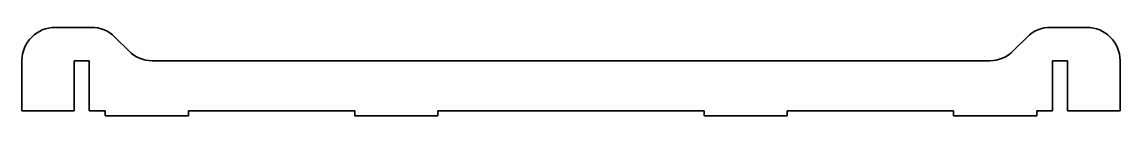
# Model space of a CAD drawing. Header units: millimetres. Extents: x 0 to 330, y 0 to 27.
import ezdxf

# ---------------------------------------------------------------- set-up
doc = ezdxf.new("R2010")
doc.units = ezdxf.units.MM
doc.layers.add('SIMUMAK Visible (ISO)', color=7, linetype='Continuous', lineweight=35)

# ---------------------------------------------------------------- blocks, each defined once
blk = doc.blocks.new('SIL-027-CRIG-01_Sheet_2_SIL-027-CRIG-01')
at = {"layer": 'SIMUMAK Visible (ISO)'}
for p, q in [((-155, 13.25), (-144.14, 13.25)), ((144.14, 13.25), (155, 13.25)), ((-132.93, 6.18), (-137.07, 10.32)), ((137.07, 10.32), (132.93, 6.18)), ((-165, -11.75), (-165, 3.25)), ((-149.27, 3.25), (-144.77, 3.25)), ((-149.27, -11.75), (-149.27, 3.25)), ((-144.77, 3.25), (-144.77, -11.75)), ((125.86, 3.25), (-125.86, 3.25)), ((144.73, 3.25), (149.23, 3.25)), ((144.73, -11.75), (144.73, 3.25)), ((149.23, 3.25), (149.23, -11.75)), ((165, 3.25), (165, -11.75)), ((-149.27, -11.75), (-165, -11.75)), ((-140, -11.75), (-144.77, -11.75)), ((-140, -13.25), (-140, -11.75)), ((-65, -11.75), (-115, -11.75)), ((-115, -11.75), (-115, -13.25)), ((-65, -13.25), (-65, -11.75)), ((40, -11.75), (-40, -11.75)), ((-40, -11.75), (-40, -13.25)), ((40, -13.25), (40, -11.75)), ((115, -11.75), (65, -11.75)), ((65, -11.75), (65, -13.25)), ((115, -13.25), (115, -11.75)), ((144.73, -11.75), (140, -11.75)), ((140, -11.75), (140, -13.25)), ((165, -11.75), (149.23, -11.75)), ((-115, -13.25), (-140, -13.25)), ((-40, -13.25), (-65, -13.25)), ((65, -13.25), (40, -13.25)), ((140, -13.25), (115, -13.25))]:
    blk.add_line(p, q, dxfattribs=at)
at = {"layer": 'SIMUMAK Visible (ISO)', "extrusion": (0, 0, -1)}
for centre, start, end in [((155, 3.25), 0, 90), ((144.14, 3.25), 90, 135), ((-144.14, 3.25), 45, 90), ((-155, 3.25), 90, 180)]:
    blk.add_arc(centre, 10, start, end, dxfattribs=at)
at = {"layer": 'SIMUMAK Visible (ISO)'}
for centre, start, end in [((-125.86, 13.25), 225, 270), ((125.86, 13.25), 270, 315)]:
    blk.add_arc(centre, 10, start, end, dxfattribs=at)

msp = doc.modelspace()

# ---------------------------------------------------------------- block references
msp.add_blockref('SIL-027-CRIG-01_Sheet_2_SIL-027-CRIG-01', (165, 13.25))

doc.saveas('drawing.dxf')
